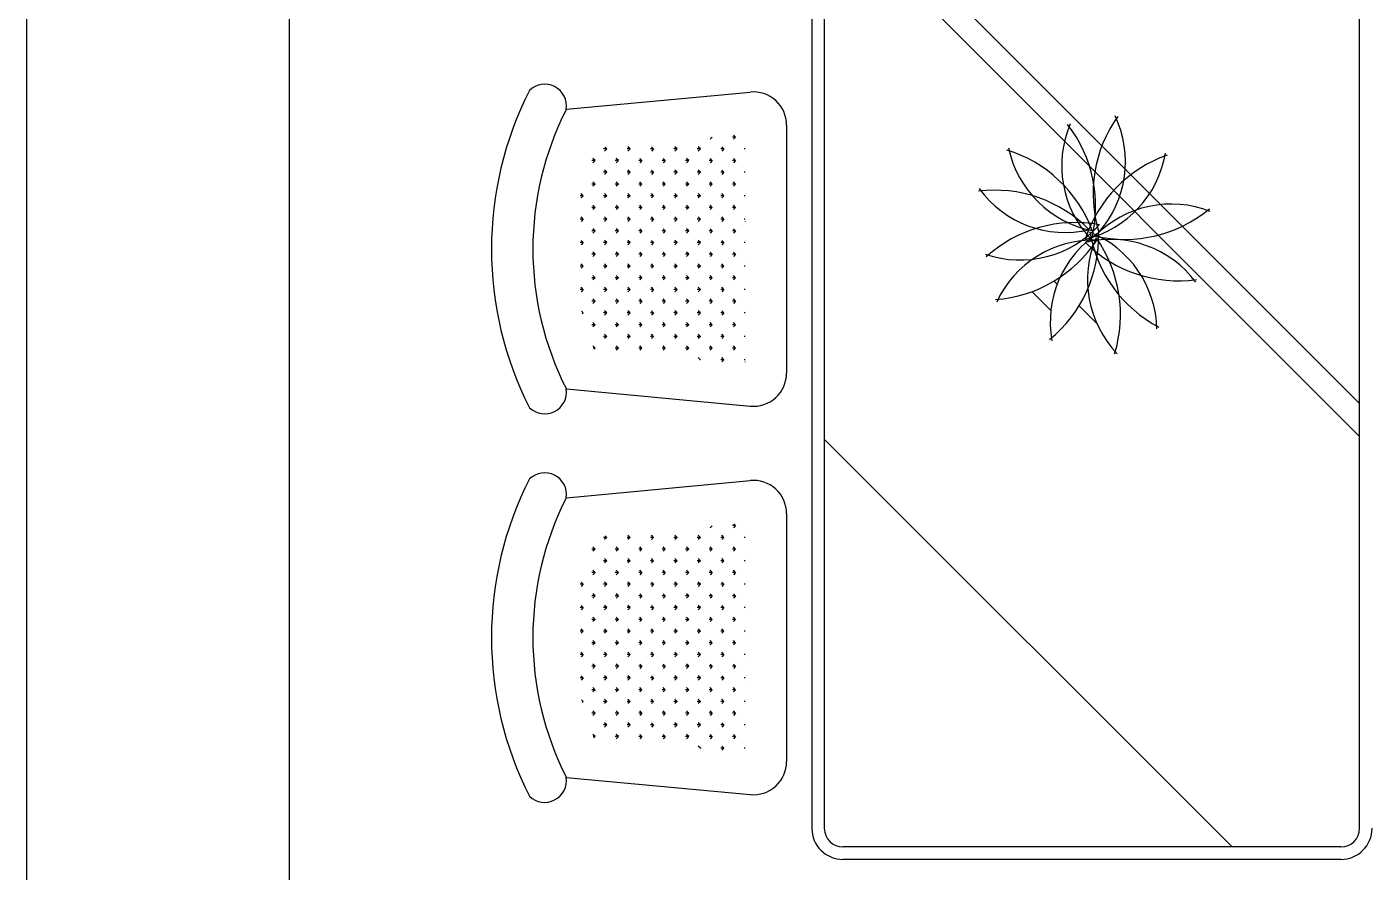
# Model space of a CAD drawing. Header units: inches. Extents: x 3.4 to 45.9, y 14.3 to 39.1.
# Drawn here: x 24.925 to 26.654, y 15.518 to 16.604 of the extents above; entities that cross this region are included whole.
import ezdxf

# ---------------------------------------------------------------- set-up
doc = ezdxf.new("R2010")
doc.units = ezdxf.units.IN
doc.header["$MEASUREMENT"] = 0
doc.layers.add('4', color=4, linetype='Continuous')
doc.layers.add('kadrbm', color=4, linetype='Continuous')

# ---------------------------------------------------------------- blocks, each defined once
blk = doc.blocks.new('kadrbm')
at = {"layer": 'kadrbm', "color": 4}
blk.add_lwpolyline([(0, 0), (0, 24.7972), (21, 24.7972), (21, 0), (0, 0)], close=True, dxfattribs=at)
blk.add_lwpolyline([(20.6631, 0.3257), (20.6631, 24.4603), (0.3369, 24.4603), (0.3369, 0.3257), (20.6631, 0.3257)], dxfattribs=at)

msp = doc.modelspace()

# ---------------------------------------------------------------- linework, layer by layer
at = {"layer": '4'}
for p, q in [((25.9341, 17.0981), (25.9341, 15.5741)), ((25.9501, 17.0981), (25.9501, 15.5741)), ((26.6381, 15.5741), (26.6381, 17.0981)), ((26.6381, 16.1199), (25.9501, 16.8079)), ((26.6381, 16.0777), (25.9501, 16.7657)), ((25.6186, 16.4981), (25.855, 16.5201)), ((25.9016, 16.4777), (25.9016, 16.159)), ((25.8058, 16.462), (25.8032, 16.4594)), ((25.8361, 16.4622), (25.8321, 16.4622)), ((25.8361, 16.4622), (25.8333, 16.4594)), ((25.8361, 16.4622), (25.8337, 16.4646)), ((25.6704, 16.4471), (25.6665, 16.4471)), ((25.6704, 16.4471), (25.6676, 16.4443)), ((25.6704, 16.4471), (25.6684, 16.4492)), ((25.7006, 16.4471), (25.6966, 16.4471)), ((25.7006, 16.4471), (25.6977, 16.4499)), ((25.7006, 16.4471), (25.6977, 16.4443)), ((25.7307, 16.4471), (25.7267, 16.4471)), ((25.7307, 16.4471), (25.7279, 16.4499)), ((25.7307, 16.4471), (25.7279, 16.4443)), ((25.7608, 16.4471), (25.7568, 16.4471)), ((25.7608, 16.4471), (25.758, 16.4499)), ((25.7608, 16.4471), (25.758, 16.4443)), ((25.7909, 16.4471), (25.7869, 16.4471)), ((25.7909, 16.4471), (25.7881, 16.4499)), ((25.7909, 16.4471), (25.7881, 16.4443)), ((25.821, 16.4471), (25.817, 16.4471)), ((25.821, 16.4471), (25.8182, 16.4499)), ((25.821, 16.4471), (25.8182, 16.4443)), ((25.8483, 16.4471), (25.8472, 16.4471)), ((25.8483, 16.4499), (25.8483, 16.4499)), ((25.8483, 16.4443), (25.8483, 16.4443)), ((25.6554, 16.4321), (25.6514, 16.4321)), ((25.6554, 16.4321), (25.6526, 16.4349)), ((25.6554, 16.4321), (25.6526, 16.4292)), ((25.6855, 16.4321), (25.6815, 16.4321)), ((25.6855, 16.4321), (25.6827, 16.4349)), ((25.6855, 16.4321), (25.6827, 16.4292)), ((25.7156, 16.4321), (25.7116, 16.4321)), ((25.7156, 16.4321), (25.7128, 16.4349)), ((25.7156, 16.4321), (25.7128, 16.4292)), ((25.7457, 16.4321), (25.7417, 16.4321)), ((25.7457, 16.4321), (25.7429, 16.4349)), ((25.7457, 16.4321), (25.7429, 16.4292)), ((25.7759, 16.4321), (25.7719, 16.4321)), ((25.7759, 16.4321), (25.773, 16.4349)), ((25.7759, 16.4321), (25.773, 16.4292)), ((25.806, 16.4321), (25.802, 16.4321)), ((25.806, 16.4321), (25.8032, 16.4349)), ((25.806, 16.4321), (25.8032, 16.4292)), ((25.8361, 16.4321), (25.8321, 16.4321)), ((25.8361, 16.4321), (25.8333, 16.4349)), ((25.8361, 16.4321), (25.8333, 16.4292)), ((25.6704, 16.417), (25.6665, 16.417)), ((25.6704, 16.417), (25.6676, 16.4198)), ((25.6704, 16.417), (25.6676, 16.4142)), ((25.7006, 16.417), (25.6966, 16.417)), ((25.7006, 16.417), (25.6977, 16.4198)), ((25.7006, 16.417), (25.6977, 16.4142)), ((25.7307, 16.417), (25.7267, 16.417)), ((25.7307, 16.417), (25.7279, 16.4198)), ((25.7307, 16.417), (25.7279, 16.4142)), ((25.7608, 16.417), (25.7568, 16.417)), ((25.7608, 16.417), (25.758, 16.4198)), ((25.7608, 16.417), (25.758, 16.4142)), ((25.7909, 16.417), (25.7869, 16.417)), ((25.7909, 16.417), (25.7881, 16.4198)), ((25.7909, 16.417), (25.7881, 16.4142)), ((25.821, 16.417), (25.817, 16.417)), ((25.821, 16.417), (25.8182, 16.4198)), ((25.821, 16.417), (25.8182, 16.4142)), ((25.8483, 16.417), (25.8472, 16.417)), ((25.8483, 16.4198), (25.8483, 16.4198)), ((25.8483, 16.4142), (25.8483, 16.4142)), ((25.6403, 16.3869), (25.6375, 16.3897)), ((25.6554, 16.4019), (25.6514, 16.4019)), ((25.6554, 16.4019), (25.6526, 16.4048)), ((25.6554, 16.4019), (25.6526, 16.3991)), ((25.6704, 16.3869), (25.6676, 16.3897)), ((25.6855, 16.4019), (25.6815, 16.4019)), ((25.6855, 16.4019), (25.6827, 16.4048)), ((25.6855, 16.4019), (25.6827, 16.3991)), ((25.7006, 16.3869), (25.6977, 16.3897)), ((25.7156, 16.4019), (25.7116, 16.4019)), ((25.7156, 16.4019), (25.7128, 16.4048)), ((25.7156, 16.4019), (25.7128, 16.3991)), ((25.7307, 16.3869), (25.7279, 16.3897)), ((25.7457, 16.4019), (25.7417, 16.4019)), ((25.7457, 16.4019), (25.7429, 16.4048)), ((25.7457, 16.4019), (25.7429, 16.3991)), ((25.7608, 16.3869), (25.758, 16.3897)), ((25.7759, 16.4019), (25.7719, 16.4019)), ((25.7759, 16.4019), (25.773, 16.4048)), ((25.7759, 16.4019), (25.773, 16.3991)), ((25.7909, 16.3869), (25.7881, 16.3897)), ((25.806, 16.4019), (25.802, 16.4019)), ((25.806, 16.4019), (25.8032, 16.4048)), ((25.806, 16.4019), (25.8032, 16.3991)), ((25.821, 16.3869), (25.8182, 16.3897)), ((25.8361, 16.4019), (25.8321, 16.4019)), ((25.8361, 16.4019), (25.8333, 16.4048)), ((25.8361, 16.4019), (25.8333, 16.3991)), ((25.8483, 16.3897), (25.8483, 16.3897)), ((25.6403, 16.3869), (25.6363, 16.3869)), ((25.6403, 16.3869), (25.6375, 16.3841)), ((25.6554, 16.3718), (25.6526, 16.3746)), ((25.6704, 16.3869), (25.6665, 16.3869)), ((25.6704, 16.3869), (25.6676, 16.3841)), ((25.6855, 16.3718), (25.6827, 16.3746)), ((25.7006, 16.3869), (25.6966, 16.3869)), ((25.7006, 16.3869), (25.6977, 16.3841)), ((25.7156, 16.3718), (25.7128, 16.3746)), ((25.7307, 16.3869), (25.7267, 16.3869)), ((25.7307, 16.3869), (25.7279, 16.3841)), ((25.7457, 16.3718), (25.7429, 16.3746)), ((25.7608, 16.3869), (25.7568, 16.3869)), ((25.7608, 16.3869), (25.758, 16.3841)), ((25.7759, 16.3718), (25.773, 16.3746)), ((25.7909, 16.3869), (25.7869, 16.3869)), ((25.7909, 16.3869), (25.7881, 16.3841)), ((25.806, 16.3718), (25.8032, 16.3746)), ((25.821, 16.3869), (25.817, 16.3869)), ((25.821, 16.3869), (25.8182, 16.3841)), ((25.8361, 16.3718), (25.8333, 16.3746)), ((25.8483, 16.3869), (25.8472, 16.3869)), ((25.8483, 16.3841), (25.8483, 16.3841)), ((25.6403, 16.3568), (25.6363, 16.3568)), ((25.6403, 16.3568), (25.6375, 16.3596)), ((25.6403, 16.3568), (25.6375, 16.3539)), ((25.6554, 16.3718), (25.6514, 16.3718)), ((25.6554, 16.3718), (25.6526, 16.369)), ((25.6704, 16.3568), (25.6665, 16.3568)), ((25.6704, 16.3568), (25.6676, 16.3596)), ((25.6704, 16.3568), (25.6676, 16.3539)), ((25.6855, 16.3718), (25.6815, 16.3718)), ((25.6855, 16.3718), (25.6827, 16.369)), ((25.7006, 16.3568), (25.6966, 16.3568)), ((25.7006, 16.3568), (25.6977, 16.3596)), ((25.7006, 16.3568), (25.6977, 16.3539)), ((25.7156, 16.3718), (25.7116, 16.3718)), ((25.7156, 16.3718), (25.7128, 16.369)), ((25.7307, 16.3568), (25.7267, 16.3568)), ((25.7307, 16.3568), (25.7279, 16.3596)), ((25.7307, 16.3568), (25.7279, 16.3539)), ((25.7457, 16.3718), (25.7417, 16.3718)), ((25.7457, 16.3718), (25.7429, 16.369)), ((25.7608, 16.3568), (25.7568, 16.3568)), ((25.7608, 16.3568), (25.758, 16.3596)), ((25.7608, 16.3568), (25.758, 16.3539)), ((25.7759, 16.3718), (25.7719, 16.3718)), ((25.7759, 16.3718), (25.773, 16.369)), ((25.7909, 16.3568), (25.7869, 16.3568)), ((25.7909, 16.3568), (25.7881, 16.3596)), ((25.7909, 16.3568), (25.7881, 16.3539)), ((25.806, 16.3718), (25.802, 16.3718)), ((25.806, 16.3718), (25.8032, 16.369)), ((25.821, 16.3568), (25.817, 16.3568)), ((25.821, 16.3568), (25.8182, 16.3596)), ((25.821, 16.3568), (25.8182, 16.3539)), ((25.8361, 16.3718), (25.8321, 16.3718)), ((25.8361, 16.3718), (25.8333, 16.369)), ((25.8483, 16.3568), (25.8472, 16.3568)), ((25.8483, 16.3596), (25.8483, 16.3596)), ((25.6554, 16.3417), (25.6514, 16.3417)), ((25.6554, 16.3417), (25.6526, 16.3445)), ((25.6554, 16.3417), (25.6526, 16.3389)), ((25.6855, 16.3417), (25.6815, 16.3417)), ((25.6855, 16.3417), (25.6827, 16.3445)), ((25.6855, 16.3417), (25.6827, 16.3389)), ((25.7156, 16.3417), (25.7116, 16.3417)), ((25.7156, 16.3417), (25.7128, 16.3445)), ((25.7156, 16.3417), (25.7128, 16.3389)), ((25.7457, 16.3417), (25.7417, 16.3417)), ((25.7457, 16.3417), (25.7429, 16.3445)), ((25.7457, 16.3417), (25.7429, 16.3389)), ((25.7759, 16.3417), (25.7719, 16.3417)), ((25.7759, 16.3417), (25.773, 16.3445)), ((25.7759, 16.3417), (25.773, 16.3389)), ((25.806, 16.3417), (25.802, 16.3417)), ((25.806, 16.3417), (25.8032, 16.3445)), ((25.806, 16.3417), (25.8032, 16.3389)), ((25.8361, 16.3417), (25.8321, 16.3417)), ((25.8361, 16.3417), (25.8333, 16.3445)), ((25.8361, 16.3417), (25.8333, 16.3389)), ((25.8483, 16.354), (25.8483, 16.3539)), ((25.6403, 16.3267), (25.6363, 16.3267)), ((25.6403, 16.3267), (25.6375, 16.3295)), ((25.6403, 16.3267), (25.6375, 16.3238)), ((25.6704, 16.3267), (25.6665, 16.3267)), ((25.6704, 16.3267), (25.6676, 16.3295)), ((25.6704, 16.3267), (25.6676, 16.3238)), ((25.7006, 16.3267), (25.6966, 16.3267)), ((25.7006, 16.3267), (25.6977, 16.3295)), ((25.7006, 16.3267), (25.6977, 16.3238)), ((25.7307, 16.3267), (25.7267, 16.3267)), ((25.7307, 16.3267), (25.7279, 16.3295)), ((25.7307, 16.3267), (25.7279, 16.3238)), ((25.7608, 16.3267), (25.7568, 16.3267)), ((25.7608, 16.3267), (25.758, 16.3295)), ((25.7608, 16.3267), (25.758, 16.3238)), ((25.7909, 16.3267), (25.7869, 16.3267)), ((25.7909, 16.3267), (25.7881, 16.3295)), ((25.7909, 16.3267), (25.7881, 16.3238)), ((25.821, 16.3267), (25.817, 16.3267)), ((25.821, 16.3267), (25.8182, 16.3295)), ((25.821, 16.3267), (25.8182, 16.3238)), ((25.8483, 16.3267), (25.8472, 16.3267)), ((25.8483, 16.3295), (25.8483, 16.3295)), ((25.8483, 16.3238), (25.8483, 16.3238)), ((25.6554, 16.3116), (25.6514, 16.3116)), ((25.6554, 16.3116), (25.6526, 16.3144)), ((25.6554, 16.3116), (25.6526, 16.3088)), ((25.6855, 16.3116), (25.6815, 16.3116)), ((25.6855, 16.3116), (25.6827, 16.3144)), ((25.6855, 16.3116), (25.6827, 16.3088)), ((25.7156, 16.3116), (25.7116, 16.3116)), ((25.7156, 16.3116), (25.7128, 16.3144)), ((25.7156, 16.3116), (25.7128, 16.3088)), ((25.7457, 16.3116), (25.7417, 16.3116)), ((25.7457, 16.3116), (25.7429, 16.3144)), ((25.7457, 16.3116), (25.7429, 16.3088)), ((25.7759, 16.3116), (25.7719, 16.3116)), ((25.7759, 16.3116), (25.773, 16.3144)), ((25.7759, 16.3116), (25.773, 16.3088)), ((25.806, 16.3116), (25.802, 16.3116)), ((25.806, 16.3116), (25.8032, 16.3144)), ((25.806, 16.3116), (25.8032, 16.3088)), ((25.8361, 16.3116), (25.8321, 16.3116)), ((25.8361, 16.3116), (25.8333, 16.3144)), ((25.8361, 16.3116), (25.8333, 16.3088)), ((26.2176, 16.3052), (26.2176, 16.3052)), ((25.6403, 16.2965), (25.6363, 16.2965)), ((25.6403, 16.2965), (25.6375, 16.2994)), ((25.6403, 16.2965), (25.6375, 16.2937)), ((25.6704, 16.2965), (25.6665, 16.2965)), ((25.6704, 16.2965), (25.6676, 16.2994)), ((25.6704, 16.2965), (25.6676, 16.2937)), ((25.7006, 16.2965), (25.6966, 16.2965)), ((25.7006, 16.2965), (25.6977, 16.2994)), ((25.7006, 16.2965), (25.6977, 16.2937)), ((25.7307, 16.2965), (25.7267, 16.2965)), ((25.7307, 16.2965), (25.7279, 16.2994)), ((25.7307, 16.2965), (25.7279, 16.2937)), ((25.7608, 16.2965), (25.7568, 16.2965)), ((25.7608, 16.2965), (25.758, 16.2994)), ((25.7608, 16.2965), (25.758, 16.2937)), ((25.7909, 16.2965), (25.7869, 16.2965)), ((25.7909, 16.2965), (25.7881, 16.2994)), ((25.7909, 16.2965), (25.7881, 16.2937)), ((25.821, 16.2965), (25.817, 16.2965)), ((25.821, 16.2965), (25.8182, 16.2994)), ((25.821, 16.2965), (25.8182, 16.2937)), ((25.8483, 16.2965), (25.8472, 16.2965)), ((25.8483, 16.2993), (25.8483, 16.2994)), ((25.8483, 16.2937), (25.8483, 16.2937)), ((25.6403, 16.2664), (25.6375, 16.2692)), ((25.6554, 16.2815), (25.6514, 16.2815)), ((25.6554, 16.2815), (25.6526, 16.2843)), ((25.6554, 16.2815), (25.6526, 16.2787)), ((25.6704, 16.2664), (25.6676, 16.2692)), ((25.6855, 16.2815), (25.6815, 16.2815)), ((25.6855, 16.2815), (25.6827, 16.2843)), ((25.6855, 16.2815), (25.6827, 16.2787)), ((25.7006, 16.2664), (25.6977, 16.2692)), ((25.7156, 16.2815), (25.7116, 16.2815)), ((25.7156, 16.2815), (25.7128, 16.2843)), ((25.7156, 16.2815), (25.7128, 16.2787)), ((25.7307, 16.2664), (25.7279, 16.2692)), ((25.7457, 16.2815), (25.7417, 16.2815)), ((25.7457, 16.2815), (25.7429, 16.2843)), ((25.7457, 16.2815), (25.7429, 16.2787)), ((25.7608, 16.2664), (25.758, 16.2692)), ((25.7759, 16.2815), (25.7719, 16.2815)), ((25.7759, 16.2815), (25.773, 16.2843)), ((25.7759, 16.2815), (25.773, 16.2787)), ((25.7909, 16.2664), (25.7881, 16.2692)), ((25.806, 16.2815), (25.802, 16.2815)), ((25.806, 16.2815), (25.8032, 16.2843)), ((25.806, 16.2815), (25.8032, 16.2787)), ((25.821, 16.2664), (25.8182, 16.2692)), ((25.8361, 16.2815), (25.8321, 16.2815)), ((25.8361, 16.2815), (25.8333, 16.2843)), ((25.8361, 16.2815), (25.8333, 16.2787)), ((25.8483, 16.2692), (25.8483, 16.2692)), ((26.2494, 16.2734), (26.2456, 16.2773)), ((25.6403, 16.2664), (25.6363, 16.2664)), ((25.6403, 16.2664), (25.6375, 16.2636)), ((25.6554, 16.2514), (25.6514, 16.2514)), ((25.6554, 16.2514), (25.6526, 16.2542)), ((25.6554, 16.2514), (25.6526, 16.2485)), ((25.6704, 16.2664), (25.6665, 16.2664)), ((25.6704, 16.2664), (25.6676, 16.2636)), ((25.6855, 16.2514), (25.6815, 16.2514)), ((25.6855, 16.2514), (25.6827, 16.2542)), ((25.6855, 16.2514), (25.6827, 16.2485)), ((25.7006, 16.2664), (25.6966, 16.2664)), ((25.7006, 16.2664), (25.6977, 16.2636)), ((25.7156, 16.2514), (25.7116, 16.2514)), ((25.7156, 16.2514), (25.7128, 16.2542)), ((25.7156, 16.2514), (25.7128, 16.2485)), ((25.7307, 16.2664), (25.7267, 16.2664)), ((25.7307, 16.2664), (25.7279, 16.2636)), ((25.7457, 16.2514), (25.7417, 16.2514)), ((25.7457, 16.2514), (25.7429, 16.2542)), ((25.7457, 16.2514), (25.7429, 16.2485)), ((25.7608, 16.2664), (25.7568, 16.2664)), ((25.7608, 16.2664), (25.758, 16.2636)), ((25.7759, 16.2514), (25.7719, 16.2514)), ((25.7759, 16.2514), (25.773, 16.2542)), ((25.7759, 16.2514), (25.773, 16.2485)), ((25.7909, 16.2664), (25.7869, 16.2664)), ((25.7909, 16.2664), (25.7881, 16.2636)), ((25.806, 16.2514), (25.802, 16.2514)), ((25.806, 16.2514), (25.8032, 16.2542)), ((25.806, 16.2514), (25.8032, 16.2485)), ((25.821, 16.2664), (25.817, 16.2664)), ((25.821, 16.2664), (25.8182, 16.2636)), ((25.8361, 16.2514), (25.8321, 16.2514)), ((25.8361, 16.2514), (25.8333, 16.2542)), ((25.8361, 16.2514), (25.8333, 16.2485)), ((25.8483, 16.2664), (25.8472, 16.2664)), ((25.8483, 16.2636), (25.8483, 16.2636)), ((26.2413, 16.2394), (26.2171, 16.2636)), ((25.6403, 16.2363), (25.6382, 16.2384)), ((25.6403, 16.2363), (25.6387, 16.2363)), ((25.6403, 16.2363), (25.639, 16.235)), ((25.6704, 16.2363), (25.6665, 16.2363)), ((25.6704, 16.2363), (25.6676, 16.2391)), ((25.6704, 16.2363), (25.6676, 16.2335)), ((25.7006, 16.2363), (25.6966, 16.2363)), ((25.7006, 16.2363), (25.6977, 16.2391)), ((25.7006, 16.2363), (25.6977, 16.2335)), ((25.7307, 16.2363), (25.7267, 16.2363)), ((25.7307, 16.2363), (25.7279, 16.2391)), ((25.7307, 16.2363), (25.7279, 16.2335)), ((25.7608, 16.2363), (25.7568, 16.2363)), ((25.7608, 16.2363), (25.758, 16.2391)), ((25.7608, 16.2363), (25.758, 16.2335)), ((25.7909, 16.2363), (25.7869, 16.2363)), ((25.7909, 16.2363), (25.7881, 16.2391)), ((25.7909, 16.2363), (25.7881, 16.2335)), ((25.821, 16.2363), (25.817, 16.2363)), ((25.821, 16.2363), (25.8182, 16.2391)), ((25.821, 16.2363), (25.8182, 16.2335)), ((25.8483, 16.2363), (25.8472, 16.2363)), ((25.8483, 16.2391), (25.8483, 16.2391)), ((26.3006, 16.2223), (26.2775, 16.2454)), ((25.6554, 16.2212), (25.6514, 16.2212)), ((25.6554, 16.2212), (25.6526, 16.2241)), ((25.6554, 16.2212), (25.6526, 16.2184)), ((25.6855, 16.2212), (25.6815, 16.2212)), ((25.6855, 16.2212), (25.6827, 16.2241)), ((25.6855, 16.2212), (25.6827, 16.2184)), ((25.7156, 16.2212), (25.7116, 16.2212)), ((25.7156, 16.2212), (25.7128, 16.2241)), ((25.7156, 16.2212), (25.7128, 16.2184)), ((25.7457, 16.2212), (25.7417, 16.2212)), ((25.7457, 16.2212), (25.7429, 16.2241)), ((25.7457, 16.2212), (25.7429, 16.2184)), ((25.7759, 16.2212), (25.7719, 16.2212)), ((25.7759, 16.2212), (25.773, 16.2241)), ((25.7759, 16.2212), (25.773, 16.2184)), ((25.806, 16.2212), (25.802, 16.2212)), ((25.806, 16.2212), (25.8032, 16.2241)), ((25.806, 16.2212), (25.8032, 16.2184)), ((25.8361, 16.2212), (25.8321, 16.2212)), ((25.8361, 16.2212), (25.8333, 16.2241)), ((25.8361, 16.2212), (25.8333, 16.2184)), ((25.8483, 16.2335), (25.8483, 16.2335)), ((25.6704, 16.2062), (25.6665, 16.2062)), ((25.6704, 16.2062), (25.6676, 16.209)), ((25.6704, 16.2062), (25.6676, 16.2034)), ((25.7006, 16.2062), (25.6966, 16.2062)), ((25.7006, 16.2062), (25.6977, 16.209)), ((25.7006, 16.2062), (25.6977, 16.2034)), ((25.7307, 16.2062), (25.7267, 16.2062)), ((25.7307, 16.2062), (25.7279, 16.209)), ((25.7307, 16.2062), (25.7279, 16.2034)), ((25.7608, 16.2062), (25.7568, 16.2062)), ((25.7608, 16.2062), (25.758, 16.209)), ((25.7608, 16.2062), (25.758, 16.2034)), ((25.7909, 16.2062), (25.7869, 16.2062)), ((25.7909, 16.2062), (25.7881, 16.209)), ((25.7909, 16.2062), (25.7881, 16.2034)), ((25.821, 16.2062), (25.817, 16.2062)), ((25.821, 16.2062), (25.8182, 16.209)), ((25.821, 16.2062), (25.8182, 16.2034)), ((25.8483, 16.2062), (25.8472, 16.2062)), ((25.8483, 16.209), (25.8483, 16.209)), ((25.8483, 16.2034), (25.8483, 16.2034)), ((25.6554, 16.1911), (25.6526, 16.1939)), ((25.6554, 16.1911), (25.6532, 16.1911)), ((25.6554, 16.1911), (25.6538, 16.1896)), ((25.6855, 16.1911), (25.6815, 16.1911)), ((25.6855, 16.1911), (25.6827, 16.1939)), ((25.6855, 16.1911), (25.6827, 16.1883)), ((25.7156, 16.1911), (25.7116, 16.1911)), ((25.7156, 16.1911), (25.7128, 16.1939)), ((25.7156, 16.1911), (25.7128, 16.1883)), ((25.7457, 16.1911), (25.7417, 16.1911)), ((25.7457, 16.1911), (25.7429, 16.1939)), ((25.7457, 16.1911), (25.7429, 16.1883)), ((25.7759, 16.1911), (25.7719, 16.1911)), ((25.7759, 16.1911), (25.773, 16.1939)), ((25.7759, 16.1911), (25.773, 16.1883)), ((25.806, 16.1911), (25.802, 16.1911)), ((25.806, 16.1911), (25.8032, 16.1939)), ((25.806, 16.1911), (25.8032, 16.1883)), ((25.8361, 16.1911), (25.8321, 16.1911)), ((25.8361, 16.1911), (25.8333, 16.1939)), ((25.8361, 16.1911), (25.8333, 16.1883)), ((25.7909, 16.1761), (25.7881, 16.1789)), ((25.7909, 16.1761), (25.7902, 16.1761)), ((25.7909, 16.1761), (25.7909, 16.176)), ((25.821, 16.1761), (25.817, 16.1761)), ((25.821, 16.1761), (25.8182, 16.1789)), ((25.821, 16.1761), (25.8184, 16.1734)), ((25.8483, 16.1761), (25.8472, 16.1761)), ((25.8483, 16.1789), (25.8483, 16.1789)), ((25.8483, 16.1733), (25.8483, 16.1732)), ((25.6186, 16.1386), (25.855, 16.1166)), ((26.4741, 15.5501), (25.9501, 16.074)), ((25.6186, 15.9989), (25.855, 16.0209)), ((25.9016, 15.9785), (25.9016, 15.6598)), ((25.8058, 15.9628), (25.8032, 15.9602)), ((25.8361, 15.963), (25.8321, 15.963)), ((25.8361, 15.963), (25.8333, 15.9602)), ((25.8361, 15.963), (25.8337, 15.9654)), ((25.6704, 15.9479), (25.6665, 15.9479)), ((25.6704, 15.9479), (25.6676, 15.9451)), ((25.6704, 15.9479), (25.6684, 15.95)), ((25.7006, 15.9479), (25.6966, 15.9479)), ((25.7006, 15.9479), (25.6977, 15.9508)), ((25.7006, 15.9479), (25.6977, 15.9451)), ((25.7307, 15.9479), (25.7267, 15.9479)), ((25.7307, 15.9479), (25.7279, 15.9508)), ((25.7307, 15.9479), (25.7279, 15.9451)), ((25.7608, 15.9479), (25.7568, 15.9479)), ((25.7608, 15.9479), (25.758, 15.9508)), ((25.7608, 15.9479), (25.758, 15.9451)), ((25.7909, 15.9479), (25.7869, 15.9479)), ((25.7909, 15.9479), (25.7881, 15.9508)), ((25.7909, 15.9479), (25.7881, 15.9451)), ((25.821, 15.9479), (25.817, 15.9479)), ((25.821, 15.9479), (25.8182, 15.9508)), ((25.821, 15.9479), (25.8182, 15.9451)), ((25.8483, 15.9479), (25.8472, 15.9479)), ((25.8483, 15.9507), (25.8483, 15.9508)), ((25.8483, 15.9451), (25.8483, 15.9451)), ((25.6554, 15.9329), (25.6514, 15.9329)), ((25.6554, 15.9329), (25.6526, 15.9357)), ((25.6554, 15.9329), (25.6526, 15.9301)), ((25.6855, 15.9329), (25.6815, 15.9329)), ((25.6855, 15.9329), (25.6827, 15.9357)), ((25.6855, 15.9329), (25.6827, 15.9301)), ((25.7156, 15.9329), (25.7116, 15.9329)), ((25.7156, 15.9329), (25.7128, 15.9357)), ((25.7156, 15.9329), (25.7128, 15.9301)), ((25.7457, 15.9329), (25.7417, 15.9329)), ((25.7457, 15.9329), (25.7429, 15.9357)), ((25.7457, 15.9329), (25.7429, 15.9301)), ((25.7759, 15.9329), (25.7719, 15.9329)), ((25.7759, 15.9329), (25.773, 15.9357)), ((25.7759, 15.9329), (25.773, 15.9301)), ((25.806, 15.9329), (25.802, 15.9329)), ((25.806, 15.9329), (25.8032, 15.9357)), ((25.806, 15.9329), (25.8032, 15.9301)), ((25.8361, 15.9329), (25.8321, 15.9329)), ((25.8361, 15.9329), (25.8333, 15.9357)), ((25.8361, 15.9329), (25.8333, 15.9301)), ((25.6554, 15.9028), (25.6526, 15.9056)), ((25.6704, 15.9178), (25.6665, 15.9178)), ((25.6704, 15.9178), (25.6676, 15.9206)), ((25.6704, 15.9178), (25.6676, 15.915)), ((25.6855, 15.9028), (25.6827, 15.9056)), ((25.7006, 15.9178), (25.6966, 15.9178)), ((25.7006, 15.9178), (25.6977, 15.9206)), ((25.7006, 15.9178), (25.6977, 15.915)), ((25.7156, 15.9028), (25.7128, 15.9056)), ((25.7307, 15.9178), (25.7267, 15.9178)), ((25.7307, 15.9178), (25.7279, 15.9206)), ((25.7307, 15.9178), (25.7279, 15.915)), ((25.7457, 15.9028), (25.7429, 15.9056)), ((25.7608, 15.9178), (25.7568, 15.9178)), ((25.7608, 15.9178), (25.758, 15.9206)), ((25.7608, 15.9178), (25.758, 15.915)), ((25.7759, 15.9028), (25.773, 15.9056)), ((25.7909, 15.9178), (25.7869, 15.9178)), ((25.7909, 15.9178), (25.7881, 15.9206)), ((25.7909, 15.9178), (25.7881, 15.915)), ((25.806, 15.9028), (25.8032, 15.9056)), ((25.821, 15.9178), (25.817, 15.9178)), ((25.821, 15.9178), (25.8182, 15.9206)), ((25.821, 15.9178), (25.8182, 15.915)), ((25.8361, 15.9028), (25.8333, 15.9056)), ((25.8483, 15.9178), (25.8472, 15.9178)), ((25.8483, 15.9206), (25.8483, 15.9206)), ((25.8483, 15.915), (25.8483, 15.915)), ((25.6403, 15.8877), (25.6375, 15.8905)), ((25.6554, 15.9028), (25.6514, 15.9028)), ((25.6554, 15.9028), (25.6526, 15.8999)), ((25.6704, 15.8877), (25.6676, 15.8905)), ((25.6855, 15.9028), (25.6815, 15.9028)), ((25.6855, 15.9028), (25.6827, 15.8999)), ((25.7006, 15.8877), (25.6977, 15.8905)), ((25.7156, 15.9028), (25.7116, 15.9028)), ((25.7156, 15.9028), (25.7128, 15.8999)), ((25.7307, 15.8877), (25.7279, 15.8905)), ((25.7457, 15.9028), (25.7417, 15.9028)), ((25.7457, 15.9028), (25.7429, 15.8999)), ((25.7608, 15.8877), (25.758, 15.8905)), ((25.7759, 15.9028), (25.7719, 15.9028)), ((25.7759, 15.9028), (25.773, 15.8999)), ((25.7909, 15.8877), (25.7881, 15.8905)), ((25.806, 15.9028), (25.802, 15.9028)), ((25.806, 15.9028), (25.8032, 15.8999)), ((25.821, 15.8877), (25.8182, 15.8905)), ((25.8361, 15.9028), (25.8321, 15.9028)), ((25.8361, 15.9028), (25.8333, 15.8999)), ((25.8483, 15.8905), (25.8483, 15.8905)), ((25.6403, 15.8877), (25.6363, 15.8877)), ((25.6403, 15.8877), (25.6375, 15.8849)), ((25.6554, 15.8726), (25.6514, 15.8726)), ((25.6554, 15.8726), (25.6526, 15.8755)), ((25.6554, 15.8726), (25.6526, 15.8698)), ((25.6704, 15.8877), (25.6665, 15.8877)), ((25.6704, 15.8877), (25.6676, 15.8849)), ((25.6855, 15.8726), (25.6815, 15.8726)), ((25.6855, 15.8726), (25.6827, 15.8755)), ((25.6855, 15.8726), (25.6827, 15.8698)), ((25.7006, 15.8877), (25.6966, 15.8877)), ((25.7006, 15.8877), (25.6977, 15.8849)), ((25.7156, 15.8726), (25.7116, 15.8726)), ((25.7156, 15.8726), (25.7128, 15.8755)), ((25.7156, 15.8726), (25.7128, 15.8698)), ((25.7307, 15.8877), (25.7267, 15.8877)), ((25.7307, 15.8877), (25.7279, 15.8849)), ((25.7457, 15.8726), (25.7417, 15.8726)), ((25.7457, 15.8726), (25.7429, 15.8755)), ((25.7457, 15.8726), (25.7429, 15.8698)), ((25.7608, 15.8877), (25.7568, 15.8877)), ((25.7608, 15.8877), (25.758, 15.8849)), ((25.7759, 15.8726), (25.7719, 15.8726)), ((25.7759, 15.8726), (25.773, 15.8755)), ((25.7759, 15.8726), (25.773, 15.8698)), ((25.7909, 15.8877), (25.7869, 15.8877)), ((25.7909, 15.8877), (25.7881, 15.8849)), ((25.806, 15.8726), (25.802, 15.8726)), ((25.806, 15.8726), (25.8032, 15.8755)), ((25.806, 15.8726), (25.8032, 15.8698)), ((25.821, 15.8877), (25.817, 15.8877)), ((25.821, 15.8877), (25.8182, 15.8849)), ((25.8361, 15.8726), (25.8321, 15.8726)), ((25.8361, 15.8726), (25.8333, 15.8755)), ((25.8361, 15.8726), (25.8333, 15.8698)), ((25.8483, 15.8877), (25.8472, 15.8877)), ((25.8483, 15.8849), (25.8483, 15.8849)), ((25.6403, 15.8576), (25.6363, 15.8576)), ((25.6403, 15.8576), (25.6375, 15.8604)), ((25.6403, 15.8576), (25.6375, 15.8548)), ((25.6704, 15.8576), (25.6665, 15.8576)), ((25.6704, 15.8576), (25.6676, 15.8604)), ((25.6704, 15.8576), (25.6676, 15.8548)), ((25.7006, 15.8576), (25.6966, 15.8576)), ((25.7006, 15.8576), (25.6977, 15.8604)), ((25.7006, 15.8576), (25.6977, 15.8548)), ((25.7307, 15.8576), (25.7267, 15.8576)), ((25.7307, 15.8576), (25.7279, 15.8604)), ((25.7307, 15.8576), (25.7279, 15.8548)), ((25.7608, 15.8576), (25.7568, 15.8576)), ((25.7608, 15.8576), (25.758, 15.8604)), ((25.7608, 15.8576), (25.758, 15.8548)), ((25.7909, 15.8576), (25.7869, 15.8576)), ((25.7909, 15.8576), (25.7881, 15.8604)), ((25.7909, 15.8576), (25.7881, 15.8548)), ((25.821, 15.8576), (25.817, 15.8576)), ((25.821, 15.8576), (25.8182, 15.8604)), ((25.821, 15.8576), (25.8182, 15.8548)), ((25.8483, 15.8576), (25.8472, 15.8576)), ((25.8483, 15.8604), (25.8483, 15.8604)), ((25.8483, 15.8548), (25.8483, 15.8548)), ((25.6554, 15.8425), (25.6514, 15.8425)), ((25.6554, 15.8425), (25.6526, 15.8454)), ((25.6554, 15.8425), (25.6526, 15.8397)), ((25.6855, 15.8425), (25.6815, 15.8425)), ((25.6855, 15.8425), (25.6827, 15.8454)), ((25.6855, 15.8425), (25.6827, 15.8397)), ((25.7156, 15.8425), (25.7116, 15.8425)), ((25.7156, 15.8425), (25.7128, 15.8454)), ((25.7156, 15.8425), (25.7128, 15.8397)), ((25.7457, 15.8425), (25.7417, 15.8425)), ((25.7457, 15.8425), (25.7429, 15.8454)), ((25.7457, 15.8425), (25.7429, 15.8397)), ((25.7759, 15.8425), (25.7719, 15.8425)), ((25.7759, 15.8425), (25.773, 15.8454)), ((25.7759, 15.8425), (25.773, 15.8397)), ((25.806, 15.8425), (25.802, 15.8425)), ((25.806, 15.8425), (25.8032, 15.8454)), ((25.806, 15.8425), (25.8032, 15.8397)), ((25.8361, 15.8425), (25.8321, 15.8425)), ((25.8361, 15.8425), (25.8333, 15.8454)), ((25.8361, 15.8425), (25.8333, 15.8397)), ((25.6403, 15.8275), (25.6363, 15.8275)), ((25.6403, 15.8275), (25.6375, 15.8303)), ((25.6403, 15.8275), (25.6375, 15.8246)), ((25.6704, 15.8275), (25.6665, 15.8275)), ((25.6704, 15.8275), (25.6676, 15.8303)), ((25.6704, 15.8275), (25.6676, 15.8246)), ((25.7006, 15.8275), (25.6966, 15.8275)), ((25.7006, 15.8275), (25.6977, 15.8303)), ((25.7006, 15.8275), (25.6977, 15.8246)), ((25.7307, 15.8275), (25.7267, 15.8275)), ((25.7307, 15.8275), (25.7279, 15.8303)), ((25.7307, 15.8275), (25.7279, 15.8246)), ((25.7608, 15.8275), (25.7568, 15.8275)), ((25.7608, 15.8275), (25.758, 15.8303)), ((25.7608, 15.8275), (25.758, 15.8246)), ((25.7909, 15.8275), (25.7869, 15.8275)), ((25.7909, 15.8275), (25.7881, 15.8303)), ((25.7909, 15.8275), (25.7881, 15.8246)), ((25.821, 15.8275), (25.817, 15.8275)), ((25.821, 15.8275), (25.8182, 15.8303)), ((25.821, 15.8275), (25.8182, 15.8246)), ((25.8483, 15.8275), (25.8472, 15.8275)), ((25.8483, 15.8303), (25.8483, 15.8303)), ((25.8483, 15.8247), (25.8483, 15.8246)), ((25.6554, 15.8124), (25.6514, 15.8124)), ((25.6554, 15.8124), (25.6526, 15.8152)), ((25.6554, 15.8124), (25.6526, 15.8096)), ((25.6855, 15.8124), (25.6815, 15.8124)), ((25.6855, 15.8124), (25.6827, 15.8152)), ((25.6855, 15.8124), (25.6827, 15.8096)), ((25.7156, 15.8124), (25.7116, 15.8124)), ((25.7156, 15.8124), (25.7128, 15.8152)), ((25.7156, 15.8124), (25.7128, 15.8096)), ((25.7457, 15.8124), (25.7417, 15.8124)), ((25.7457, 15.8124), (25.7429, 15.8152)), ((25.7457, 15.8124), (25.7429, 15.8096)), ((25.7759, 15.8124), (25.7719, 15.8124)), ((25.7759, 15.8124), (25.773, 15.8152)), ((25.7759, 15.8124), (25.773, 15.8096)), ((25.806, 15.8124), (25.802, 15.8124)), ((25.806, 15.8124), (25.8032, 15.8152)), ((25.806, 15.8124), (25.8032, 15.8096)), ((25.8361, 15.8124), (25.8321, 15.8124)), ((25.8361, 15.8124), (25.8333, 15.8152)), ((25.8361, 15.8124), (25.8333, 15.8096)), ((25.6403, 15.7974), (25.6363, 15.7974)), ((25.6403, 15.7974), (25.6375, 15.8002)), ((25.6403, 15.7974), (25.6375, 15.7945)), ((25.6554, 15.7823), (25.6526, 15.7851)), ((25.6704, 15.7974), (25.6665, 15.7974)), ((25.6704, 15.7974), (25.6676, 15.8002)), ((25.6704, 15.7974), (25.6676, 15.7945)), ((25.6855, 15.7823), (25.6827, 15.7851)), ((25.7006, 15.7974), (25.6966, 15.7974)), ((25.7006, 15.7974), (25.6977, 15.8002)), ((25.7006, 15.7974), (25.6977, 15.7945)), ((25.7156, 15.7823), (25.7128, 15.7851)), ((25.7307, 15.7974), (25.7267, 15.7974)), ((25.7307, 15.7974), (25.7279, 15.8002)), ((25.7307, 15.7974), (25.7279, 15.7945)), ((25.7457, 15.7823), (25.7429, 15.7851)), ((25.7608, 15.7974), (25.7568, 15.7974)), ((25.7608, 15.7974), (25.758, 15.8002)), ((25.7608, 15.7974), (25.758, 15.7945)), ((25.7759, 15.7823), (25.773, 15.7851)), ((25.7909, 15.7974), (25.7869, 15.7974)), ((25.7909, 15.7974), (25.7881, 15.8002)), ((25.7909, 15.7974), (25.7881, 15.7945)), ((25.806, 15.7823), (25.8032, 15.7851)), ((25.821, 15.7974), (25.817, 15.7974)), ((25.821, 15.7974), (25.8182, 15.8002)), ((25.821, 15.7974), (25.8182, 15.7945)), ((25.8361, 15.7823), (25.8333, 15.7851)), ((25.8483, 15.7974), (25.8472, 15.7974)), ((25.8483, 15.8002), (25.8483, 15.8002)), ((25.8483, 15.7945), (25.8483, 15.7945)), ((25.6403, 15.7672), (25.6363, 15.7672)), ((25.6403, 15.7672), (25.6375, 15.7701)), ((25.6403, 15.7672), (25.6375, 15.7644)), ((25.6554, 15.7823), (25.6514, 15.7823)), ((25.6554, 15.7823), (25.6526, 15.7795)), ((25.6704, 15.7672), (25.6665, 15.7672)), ((25.6704, 15.7672), (25.6676, 15.7701)), ((25.6704, 15.7672), (25.6676, 15.7644)), ((25.6855, 15.7823), (25.6815, 15.7823)), ((25.6855, 15.7823), (25.6827, 15.7795)), ((25.7006, 15.7672), (25.6966, 15.7672)), ((25.7006, 15.7672), (25.6977, 15.7701)), ((25.7006, 15.7672), (25.6977, 15.7644)), ((25.7156, 15.7823), (25.7116, 15.7823)), ((25.7156, 15.7823), (25.7128, 15.7795)), ((25.7307, 15.7672), (25.7267, 15.7672)), ((25.7307, 15.7672), (25.7279, 15.7701)), ((25.7307, 15.7672), (25.7279, 15.7644)), ((25.7457, 15.7823), (25.7417, 15.7823)), ((25.7457, 15.7823), (25.7429, 15.7795)), ((25.7608, 15.7672), (25.7568, 15.7672)), ((25.7608, 15.7672), (25.758, 15.7701)), ((25.7608, 15.7672), (25.758, 15.7644)), ((25.7759, 15.7823), (25.7719, 15.7823)), ((25.7759, 15.7823), (25.773, 15.7795)), ((25.7909, 15.7672), (25.7869, 15.7672)), ((25.7909, 15.7672), (25.7881, 15.7701)), ((25.7909, 15.7672), (25.7881, 15.7644)), ((25.806, 15.7823), (25.802, 15.7823)), ((25.806, 15.7823), (25.8032, 15.7795)), ((25.821, 15.7672), (25.817, 15.7672)), ((25.821, 15.7672), (25.8182, 15.7701)), ((25.821, 15.7672), (25.8182, 15.7644)), ((25.8361, 15.7823), (25.8321, 15.7823)), ((25.8361, 15.7823), (25.8333, 15.7795)), ((25.8483, 15.7672), (25.8472, 15.7672)), ((25.8483, 15.77), (25.8483, 15.7701)), ((25.6554, 15.7522), (25.6514, 15.7522)), ((25.6554, 15.7522), (25.6526, 15.755)), ((25.6554, 15.7522), (25.6526, 15.7494)), ((25.6855, 15.7522), (25.6815, 15.7522)), ((25.6855, 15.7522), (25.6827, 15.755)), ((25.6855, 15.7522), (25.6827, 15.7494)), ((25.7156, 15.7522), (25.7116, 15.7522)), ((25.7156, 15.7522), (25.7128, 15.755)), ((25.7156, 15.7522), (25.7128, 15.7494)), ((25.7457, 15.7522), (25.7417, 15.7522)), ((25.7457, 15.7522), (25.7429, 15.755)), ((25.7457, 15.7522), (25.7429, 15.7494)), ((25.7759, 15.7522), (25.7719, 15.7522)), ((25.7759, 15.7522), (25.773, 15.755)), ((25.7759, 15.7522), (25.773, 15.7494)), ((25.806, 15.7522), (25.802, 15.7522)), ((25.806, 15.7522), (25.8032, 15.755)), ((25.806, 15.7522), (25.8032, 15.7494)), ((25.8361, 15.7522), (25.8321, 15.7522)), ((25.8361, 15.7522), (25.8333, 15.755)), ((25.8361, 15.7522), (25.8333, 15.7494)), ((25.8483, 15.7644), (25.8483, 15.7644)), ((25.6403, 15.7371), (25.6382, 15.7393)), ((25.6403, 15.7371), (25.6387, 15.7371)), ((25.6403, 15.7371), (25.639, 15.7358)), ((25.6704, 15.7371), (25.6665, 15.7371)), ((25.6704, 15.7371), (25.6676, 15.7399)), ((25.6704, 15.7371), (25.6676, 15.7343)), ((25.7006, 15.7371), (25.6966, 15.7371)), ((25.7006, 15.7371), (25.6977, 15.7399)), ((25.7006, 15.7371), (25.6977, 15.7343)), ((25.7307, 15.7371), (25.7267, 15.7371)), ((25.7307, 15.7371), (25.7279, 15.7399)), ((25.7307, 15.7371), (25.7279, 15.7343)), ((25.7608, 15.7371), (25.7568, 15.7371)), ((25.7608, 15.7371), (25.758, 15.7399)), ((25.7608, 15.7371), (25.758, 15.7343)), ((25.7909, 15.7371), (25.7869, 15.7371)), ((25.7909, 15.7371), (25.7881, 15.7399)), ((25.7909, 15.7371), (25.7881, 15.7343)), ((25.821, 15.7371), (25.817, 15.7371)), ((25.821, 15.7371), (25.8182, 15.7399)), ((25.821, 15.7371), (25.8182, 15.7343)), ((25.8483, 15.7371), (25.8472, 15.7371)), ((25.8483, 15.7399), (25.8483, 15.7399)), ((25.8483, 15.7343), (25.8483, 15.7343)), ((25.6554, 15.7221), (25.6514, 15.7221)), ((25.6554, 15.7221), (25.6526, 15.7249)), ((25.6554, 15.7221), (25.6526, 15.7192)), ((25.6855, 15.7221), (25.6815, 15.7221)), ((25.6855, 15.7221), (25.6827, 15.7249)), ((25.6855, 15.7221), (25.6827, 15.7192)), ((25.7156, 15.7221), (25.7116, 15.7221)), ((25.7156, 15.7221), (25.7128, 15.7249)), ((25.7156, 15.7221), (25.7128, 15.7192)), ((25.7457, 15.7221), (25.7417, 15.7221)), ((25.7457, 15.7221), (25.7429, 15.7249)), ((25.7457, 15.7221), (25.7429, 15.7192)), ((25.7759, 15.7221), (25.7719, 15.7221)), ((25.7759, 15.7221), (25.773, 15.7249)), ((25.7759, 15.7221), (25.773, 15.7192)), ((25.806, 15.7221), (25.802, 15.7221)), ((25.806, 15.7221), (25.8032, 15.7249)), ((25.806, 15.7221), (25.8032, 15.7192)), ((25.8361, 15.7221), (25.8321, 15.7221)), ((25.8361, 15.7221), (25.8333, 15.7249)), ((25.8361, 15.7221), (25.8333, 15.7192)), ((25.6704, 15.707), (25.6665, 15.707)), ((25.6704, 15.707), (25.6676, 15.7098)), ((25.6704, 15.707), (25.6676, 15.7042)), ((25.7006, 15.707), (25.6966, 15.707)), ((25.7006, 15.707), (25.6977, 15.7098)), ((25.7006, 15.707), (25.6977, 15.7042)), ((25.7307, 15.707), (25.7267, 15.707)), ((25.7307, 15.707), (25.7279, 15.7098)), ((25.7307, 15.707), (25.7279, 15.7042)), ((25.7608, 15.707), (25.7568, 15.707)), ((25.7608, 15.707), (25.758, 15.7098)), ((25.7608, 15.707), (25.758, 15.7042)), ((25.7909, 15.707), (25.7869, 15.707)), ((25.7909, 15.707), (25.7881, 15.7098)), ((25.7909, 15.707), (25.7881, 15.7042)), ((25.821, 15.707), (25.817, 15.707)), ((25.821, 15.707), (25.8182, 15.7098)), ((25.821, 15.707), (25.8182, 15.7042)), ((25.8483, 15.707), (25.8472, 15.707)), ((25.8483, 15.7098), (25.8483, 15.7098)), ((25.8483, 15.7042), (25.8483, 15.7042)), ((25.6554, 15.6919), (25.6526, 15.6948)), ((25.6554, 15.6919), (25.6532, 15.6919)), ((25.6554, 15.6919), (25.6538, 15.6904)), ((25.6855, 15.6919), (25.6815, 15.6919)), ((25.6855, 15.6919), (25.6827, 15.6948)), ((25.6855, 15.6919), (25.6827, 15.6891)), ((25.7156, 15.6919), (25.7116, 15.6919)), ((25.7156, 15.6919), (25.7128, 15.6948)), ((25.7156, 15.6919), (25.7128, 15.6891)), ((25.7457, 15.6919), (25.7417, 15.6919)), ((25.7457, 15.6919), (25.7429, 15.6948)), ((25.7457, 15.6919), (25.7429, 15.6891)), ((25.7759, 15.6919), (25.7719, 15.6919)), ((25.7759, 15.6919), (25.773, 15.6948)), ((25.7759, 15.6919), (25.773, 15.6891)), ((25.806, 15.6919), (25.802, 15.6919)), ((25.806, 15.6919), (25.8032, 15.6948)), ((25.806, 15.6919), (25.8032, 15.6891)), ((25.8361, 15.6919), (25.8321, 15.6919)), ((25.8361, 15.6919), (25.8333, 15.6948)), ((25.8361, 15.6919), (25.8333, 15.6891)), ((25.7909, 15.6769), (25.7881, 15.6797)), ((25.7909, 15.6769), (25.7902, 15.6769)), ((25.7909, 15.6769), (25.7909, 15.6768)), ((25.821, 15.6769), (25.817, 15.6769)), ((25.821, 15.6769), (25.8182, 15.6797)), ((25.821, 15.6769), (25.8184, 15.6743)), ((25.8483, 15.6769), (25.8472, 15.6769)), ((25.8483, 15.6797), (25.8483, 15.6797)), ((25.8483, 15.6741), (25.8483, 15.6741)), ((25.6186, 15.6394), (25.855, 15.6174)), ((26.6141, 15.5501), (25.9741, 15.5501)), ((26.6141, 15.5341), (25.9741, 15.5341))]:
    msp.add_line(p, q, dxfattribs=at)
for centre, radius, start, end in [((25.5907, 16.502), 0.0281, 351.9359, 134.169), ((25.9721, 16.3183), 0.4498, 153.0524, 206.9476), ((25.859, 16.4777), 0.0426, 0, 95.3226), ((25.9721, 16.3183), 0.3966, 153.0524, 206.9476), ((26.3922, 16.4254), 0.137, 156.8315, 223.8407), ((26.128, 16.3735), 0.1708, 345.4064, 37.8635), ((26.4663, 16.3897), 0.1708, 144.5253, 196.9823), ((26.2002, 16.4306), 0.137, 318.548, 25.5572), ((26.1345, 16.2823), 0.1708, 20.4966, 72.9537), ((26.3209, 16.4766), 0.137, 191.9218, 258.9309), ((26.2533, 16.4642), 0.137, 283.5634, 350.5726), ((26.4479, 16.2782), 0.1708, 109.5407, 161.9977), ((26.1689, 16.2232), 0.1708, 44.5476, 97.0047), ((26.2599, 16.4766), 0.137, 215.9728, 282.9819), ((26.3961, 16.2392), 0.137, 68.5836, 135.5928), ((26.3362, 16.5016), 0.1708, 257.1585, 309.6155), ((26.2018, 16.4413), 0.137, 250.9574, 317.9665), ((26.2726, 16.1816), 0.1708, 79.5322, 131.9893), ((26.1317, 16.3343), 0.1708, 309.2042, 1.6613), ((26.3775, 16.2247), 0.137, 123.227, 190.2361), ((26.4598, 16.369), 0.1708, 189.7369, 242.1939), ((26.2405, 16.2129), 0.137, 1.162, 68.1712), ((26.1576, 16.4237), 0.1708, 274.2196, 326.6767), ((26.2961, 16.1929), 0.137, 88.2424, 155.2515), ((26.3179, 16.1938), 0.137, 36.696, 103.7051), ((26.4056, 16.4483), 0.1708, 225.2708, 277.7279), ((26.4254, 16.2788), 0.137, 156.8661, 223.8752), ((26.16, 16.234), 0.1708, 342.8433, 35.3004), ((25.859, 16.159), 0.0426, 264.6774, 0), ((25.5907, 16.1347), 0.0281, 225.831, 8.0641), ((25.5907, 16.0028), 0.0281, 351.9359, 134.169), ((25.9721, 15.8192), 0.4498, 153.0524, 206.9476), ((25.859, 15.9785), 0.0426, 0, 95.3226), ((25.9721, 15.8192), 0.3966, 153.0524, 206.9476), ((25.859, 15.6598), 0.0426, 264.6774, 0), ((25.5907, 15.6355), 0.0281, 225.831, 8.0641), ((25.9741, 15.5741), 0.04, 180, 270), ((25.9741, 15.5741), 0.024, 180, 270), ((26.6141, 15.5741), 0.04, 270, 0), ((26.6141, 15.5741), 0.024, 270, 0)]:
    msp.add_arc(centre, radius, start, end, dxfattribs=at)

# ---------------------------------------------------------------- block references
at = {"layer": 'kadrbm'}
msp.add_blockref('kadrbm', (24.9253, 14.3025), dxfattribs=at)

doc.saveas('drawing.dxf')
